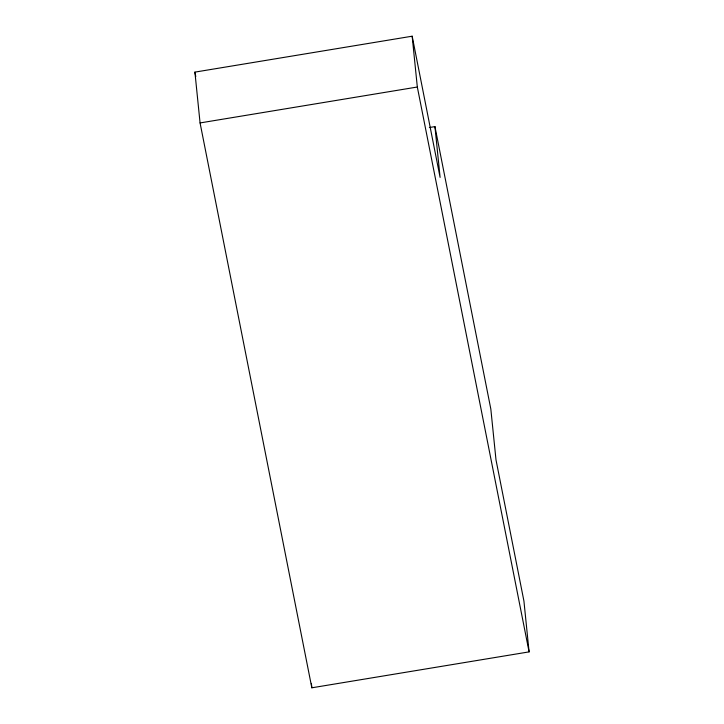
<?xml version="1.0" encoding="UTF-8"?>
<svg xmlns="http://www.w3.org/2000/svg" width="724" height="724" viewBox="0 0 724 724"><rect width="100%" height="100%" fill="white"/><g stroke="black" fill="none" stroke-linecap="round" stroke-linejoin="round"><path stroke-width="1.09" d="M434.943 126.6L490.827 409.033L495.994 459.849L523.932 601.065L529.09 651.881L311.836 687.8L200.068 122.935L194.91 72.119L412.164 36.2L440.102 177.416L434.943 126.6L429.377 127.524M200.068 122.935L417.323 87.016L412.164 36.2M417.323 87.016L529.09 651.881M194.91 72.119L195.779 76.536M311.383 683.384L311.836 687.8"/></g></svg>
